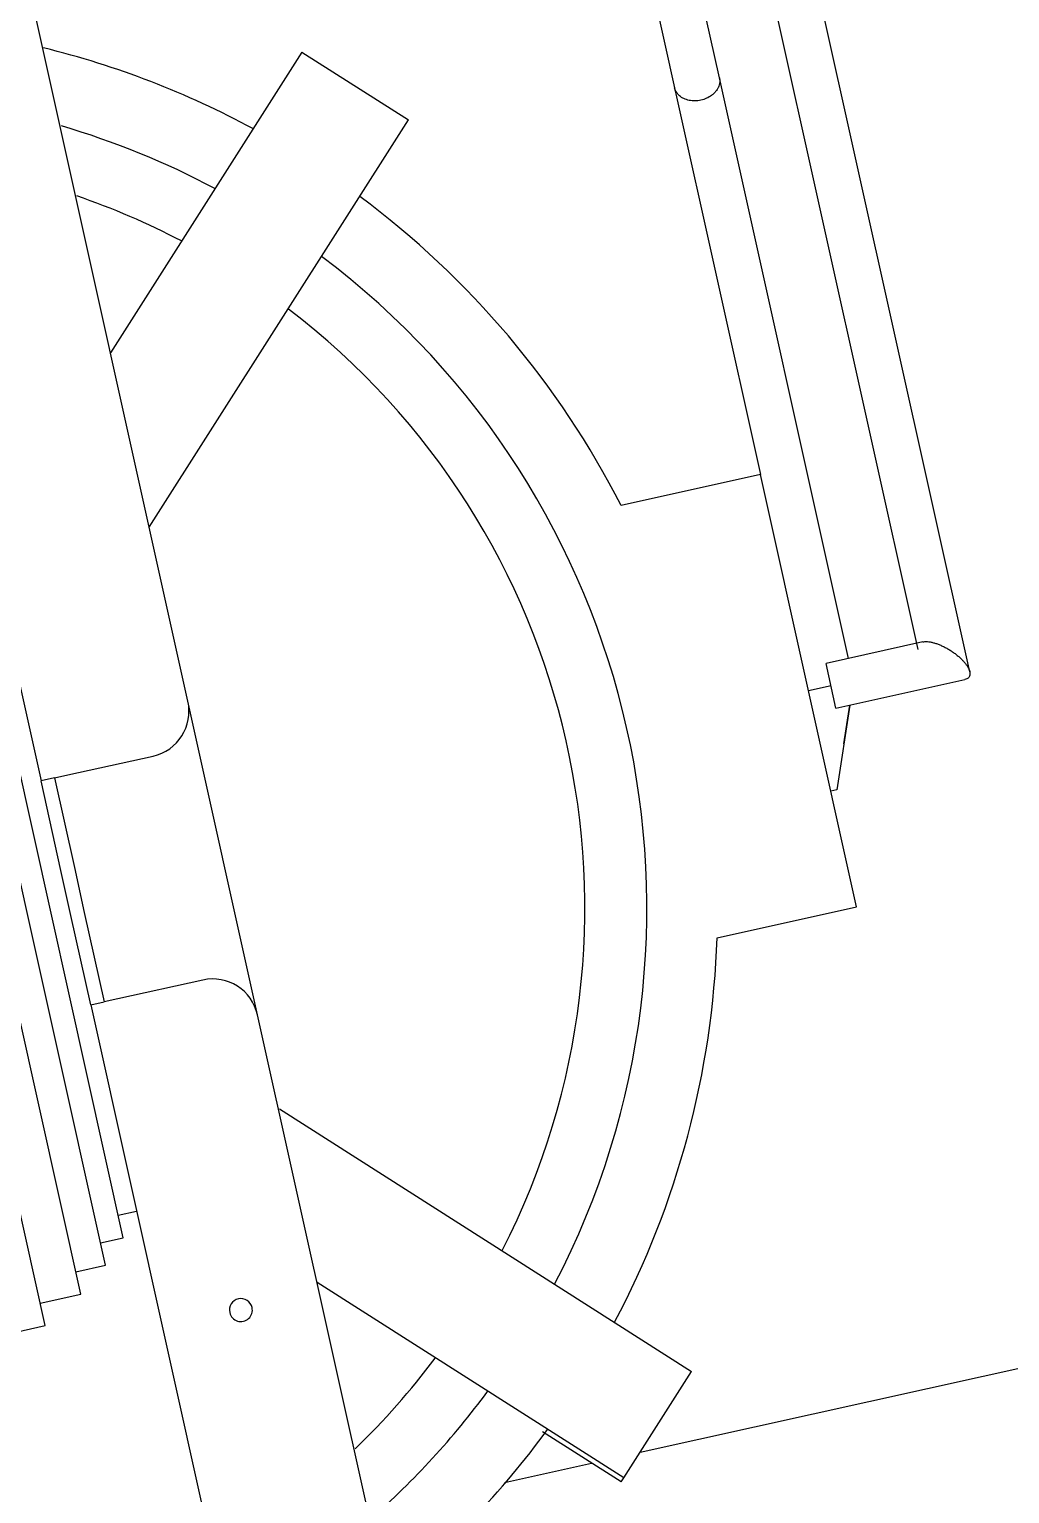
# Model space of a CAD drawing. Header units: millimetres. Extents: x -1534340 to 1713810, y -1348191 to 1114081.
# Drawn here: x 1303960 to 1304388, y -651625 to -650987 of the extents above; entities that cross this region are included whole.
import ezdxf

# ---------------------------------------------------------------- set-up
doc = ezdxf.new("R2010")
doc.units = ezdxf.units.MM
doc.header["$LTSCALE"] = 100
for name, color, linetype in [('ccu12-Manh', 8, 'Continuous'), ('KT-Kich thuoc', 9, 'Continuous'), ('SPE-MEP-Electric', 46, 'Continuous'), ('Xref_ST_MBDV Cot vach 30.7.2022$0$Xref_ST_MBDV Cot vach 30.7.2022|Xref_ST_MBDV Cot vach 30.7.2022|Xref_ST_MBDV Cot vach 30.7.2022|Xref_ST_MBDV Cot vach 30.7.2022|A-WALL-PATT', 251, 'Continuous')]:
    doc.layers.add(name, color=color, linetype=linetype)

# ---------------------------------------------------------------- blocks, each defined once
blk = doc.blocks.new('Xref_ST_MBDV Cot vach 30.7.2022$0$Tuong Vay01-flat-1')
at = {"layer": 'Xref_ST_MBDV Cot vach 30.7.2022$0$Xref_ST_MBDV Cot vach 30.7.2022|Xref_ST_MBDV Cot vach 30.7.2022|Xref_ST_MBDV Cot vach 30.7.2022|Xref_ST_MBDV Cot vach 30.7.2022|A-WALL-PATT'}
h = blk.add_hatch(dxfattribs=at)
h.set_pattern_fill('ACET-2D-VATLIEU04', color=256, scale=50, pattern_type=2)
h.set_pattern_definition([(50, (-11139561.84, -1407213.45), (-225.902474, 189.5546825), [37.5, -412.5]), (355, (-11139561.84, -1407213.45), (32.127212, 367.215716), [30, -330]), (100.4514, (-11139531.95, -1407216.06), (-341.231527, -62.944187), [31.870095, -350.571056]), (46.1842, (-11139561.84, -1407113.45), (-319.180497, 306.252097), [56.25, -618.75]), (96.6356, (-11139517.37, -1407120.34), (-516.995922, -60.144022), [47.805144, -525.8565]), (351.1842, (-11139561.84, -1407113.45), (84.740774, 546.39543), [45, -495]), (21, (-11139511.84, -1407138.45), (-105.680822, 275.3079534), [37.5, -412.5]), (326, (-11139511.84, -1407138.45), (206.128805, 305.59852), [30, -330]), (71.4514, (-11139486.97, -1407155.22), (-328.963765, 110.380101), [31.870095, -350.571056]), (37.5, (-11139561.84, -1407213.45), (-78.1345294, 101.8269012), [0, -326, 0, -335, 0, -331.25]), (7.5, (-11139561.84, -1407213.45), (-23.2793464, 176.824191), [0, -191, 0, -318.5, 0, -126.25]), (327.5, (-11139673.34, -1407213.45), (71.9444175, 112.9301145), [0, -125, 0, -390, 0, -517.5000003]), (317.5, (-11139723.34, -1407213.45), (158.0205496, 172.449169), [0, -162.5, 0, -259, 0, -367.5]), (45, (-11139561.84, -1407213.45), (-150.260191, 150.260191), []), (45, (-11139561.84, -1407152.2), (-150.260191, 150.260191), [])])
h.paths.add_polyline_path([(-82665.42, -118500.01), (-81837.42, -121132.03), (-80902.72, -123728.08), (-79862.88, -126283.84), (-78719.64, -128795.04), (-77474.9, -131257.52), (-76130.73, -133667.15), (-74689.38, -136019.95), (-73153.23, -138311.98), (-71524.86, -140539.43), (-69806.97, -142698.6), (-68002.42, -144785.88), (-66114.21, -146797.8), (-64145.5, -148731.01), (-62099.55, -150582.3), (-59979.78, -152348.57), (-57789.72, -154026.89), (-55533, -155614.47), (-53213.4, -157108.65), (-50834.77, -158506.95), (-48401.07, -159807.05), (-45916.36, -161006.78), (-43384.77, -162104.14), (-40810.51, -163097.3), (-38197.89, -163984.61), (-35551.23, -164764.6), (-32874.96, -165435.95), (-30173.53, -165997.57), (-27451.45, -166448.5), (-24701.85, -166789.32), (-4396.73, -168938.26), (36420.02, -167648.22), (41836.49, -160718.64), (12445.39, -24367.66), (8472.91, -9248.97), (-4718.71, -5521.4), (-10557.46, -9946.82), (-34021.19, -27848.25), (-39776.65, -32008.57), (-41248.86, -35293.77), (-45787.32, -38574.38), (-49368.49, -38942), (-57644.19, -44924.07), (-59844.65, -46601.45), (-61968.93, -48362.3), (-64019.6, -50208.35), (-65993.25, -52136.53), (-67886.59, -54143.62), (-69696.47, -56226.28), (-71419.87, -58381.05), (-73053.94, -60604.33), (-74595.93, -62892.43), (-76043.3, -65241.53), (-77393.62, -67647.73), (-78644.64, -70107.01), (-79794.3, -72615.29), (-80840.66, -75168.38), (-81782, -77762.03), (-82616.74, -80391.93), (-83343.48, -83053.69), (-83961.03, -85742.89), (-84468.35, -88455.04), (-84864.6, -91185.63), (-85149.11, -93930.12), (-85321.41, -96683.6), (-85381.3, -99529.51), (-85328.5, -102200.84), (-85163.21, -104955.39), (-84885.7, -107700.59), (-84496.43, -110432.19), (-83996.05, -113145.63), (-83385.37, -115836.4)], flags=16)
h.paths.add_polyline_path([(-83625.46, -118780.63), (-82785.21, -121451.59), (-81836.68, -124086.04), (-80781.46, -126679.6), (-79621.31, -129227.95), (-78358.15, -131726.85), (-76994.1, -134172.14), (-75531.43, -136559.73), (-73972.56, -138885.67), (-72320.1, -141146.07), (-70576.8, -143337.18), (-68745.55, -145455.33), (-66829.42, -147497.01), (-64831.58, -149458.82), (-62755.37, -151337.49), (-60604.25, -153129.89), (-58381.78, -154833.04), (-56091.69, -156444.1), (-53737.77, -157960.38), (-51323.96, -159379.37), (-48854.26, -160698.7), (-46332.79, -161916.18), (-43763.75, -163029.77), (-41151.42, -164037.62), (-38500.15, -164938.06), (-35814.34, -165729.58), (-33098.48, -166410.87), (-30357.09, -166980.79), (-27594.73, -167438.39), (-24815.99, -167782.83), (-4433.74, -169939.93), (36919.56, -168632.94), (42912.69, -160965.6), (13418.23, -24135.12), (9294.84, -8442.07), (-4925.94, -4423.69), (-11162.76, -9150.82), (-34617.48, -27045.38), (-40579.63, -31355.1), (-42051.84, -34640.3), (-46155.98, -37606.97), (-49737.15, -37974.59), (-58240.31, -44121.08), (-60467.12, -45818.54), (-62622.82, -47605.44), (-64703.82, -49478.79), (-66706.66, -51435.49), (-68628.01, -53472.27), (-70464.67, -55585.74), (-72213.56, -57772.38), (-73871.8, -60028.55), (-75436.6, -62350.49), (-76905.37, -64734.35), (-78275.67, -67176.14), (-79545.2, -69671.8), (-80711.86, -72217.17), (-81773.71, -74808.03), (-82728.97, -77440.05), (-83576.05, -80108.85), (-84313.55, -82809.98), (-84940.23, -85538.96), (-85455.06, -88291.23), (-85857.17, -91062.22), (-86145.89, -93847.3), (-86320.76, -96641.84), (-86381.51, -99528.87), (-86327.91, -102240.68), (-86160.19, -105035.66), (-85878.58, -107821.47), (-85483.55, -110593.48), (-84975.76, -113347.05), (-84356.06, -116077.62)])
blk = doc.blocks.new('A$C3D120D72')
for p, q in [((-805.02, 2047.79), (-805.02, 2387.79)), ((-875.02, 2367.79), (-875.02, 2067.79)), ((-987.07, 2299.33), (-1025.96, 2260.44)), ((-985.56, 2300.84), (-987.07, 2299.33)), ((-987.07, 2299.33), (-875.02, 2187.29)), ((-985.56, 2300.84), (-956.79, 2272.07)), ((-996.39, 2290.01), (-1399.98, 2290.01)), ((-935.85, 2290.01), (-974.72, 2290.01)), ((-875.39, 2109.87), (-1025.96, 2260.44)), ((-755.32, 2179.88), (-755.34, 215.71)), ((-742.22, 2179.88), (-755.32, 2179.88)), ((-773.42, 2169.88), (-773.44, 225.71)), ((-755.32, 2169.88), (-773.42, 2169.88)), ((-786.62, 2159.88), (-786.64, 235.71)), ((-773.42, 2159.88), (-786.62, 2159.88)), ((-796.82, 2149.88), (-796.84, 245.71)), ((-786.62, 2149.88), (-796.82, 2149.88)), ((-796.82, 2139.88), (-805.02, 2139.88)), ((-1140.06, 2078.42), (-1140.06, 1885.5)), ((-1077.81, 2078.42), (-1140.06, 2078.42)), ((-875.02, 2067.79), (-875.02, 1927.79)), ((-855.02, 2047.79), (-817.02, 2047.79)), ((-817.02, 2047.79), (-811.02, 2047.79)), ((-805.02, 2047.79), (-811.02, 2047.79)), ((-811.02, 2007.79), (-811.02, 2047.79)), ((-805.02, 2047.79), (-805.02, 2007.79)), ((-1156.2, 1991.96), (-1142.74, 2026.86)), ((-1142.74, 2026.86), (-1140.06, 2026.86)), ((-1150.06, 2007.86), (-1156.2, 1991.96)), ((-811.02, 1987.79), (-811.02, 2007.79)), ((-805.02, 2007.79), (-805.02, 1987.79)), ((-1150.06, 1991.96), (-1207.57, 1991.96)), ((-1150.06, 1991.96), (-1150.06, 1971.96)), ((-1210.4, 1989.13), (-1210.41, 406.46)), ((-811.02, 1947.79), (-811.02, 1987.79)), ((-805.02, 1987.79), (-805.02, 1947.79)), ((-1150.06, 1981.96), (-1140.06, 1981.96)), ((-1193.24, 1971.96), (-1150.06, 1971.96)), ((-1190.41, 420.8), (-1190.4, 1974.8)), ((-1160.06, 1971.96), (-1160.06, 1712.8)), ((-817.02, 1947.79), (-855.02, 1947.79)), ((-811.02, 1947.79), (-817.02, 1947.79)), ((-811.02, 1947.79), (-805.02, 1947.79)), ((-805.03, 447.79), (-805.02, 1947.79)), ((-875.02, 1927.79), (-875.03, 467.79)), ((-1140.06, 1885.5), (-1077.81, 1885.5)), ((-1140.06, 1712.8), (-1140.06, 1885.5)), ((-875.03, 1850.05), (-1023.78, 1701.3)), ((-984.89, 1662.41), (-875.03, 1772.27)), ((-1160.06, 1712.8), (-1160.06, 1322.8)), ((-1140.06, 1322.8), (-1140.06, 1712.8)), ((-984.89, 1662.41), (-1023.78, 1701.3))]:
    blk.add_line(p, q)
for centre, radius, start, end in [((-704.22, 1981.96), 385.83, 116.33203, 131.36011), ((-704.22, 1981.96), 354.97, 118.86326, 131.04358), ((-704.22, 1981.96), 327.96, 121.48691, 130.70686), ((-704.22, 1981.96), 385.83, 139.55984, 165.52209), ((-704.22, 1981.96), 354.97, 139.95453, 220.54405), ((-840.02, 2191.79), 5, 359.9996, 179.9996), ((-704.22, 1981.96), 327.96, 140.37762, 220.16422), ((-840.02, 2191.79), 5, 179.9996, 359.9996), ((-855.02, 2067.79), 20, 179.9996, 269.9996), ((-855.02, 1927.79), 20, 89.9996, 179.9996), ((-704.22, 1981.96), 385.83, 194.47711, 220.90234), ((-704.22, 1981.96), 327.96, 229.83498, 238.51229), ((-704.22, 1981.96), 354.97, 229.4593, 241.13595), ((-704.22, 1981.96), 385.83, 229.09891, 243.66741)]:
    blk.add_arc(centre, radius, start, end)
for points, knots in [([(-1210.4, 1989.13), (-1210.4, 1989.71), (-1210.19, 1990.74), (-1209.23, 1991.73), (-1208.18, 1991.97), (-1207.57, 1991.96)], [0.7543545, 0.7543545, 0.7543545, 0.7543545, 0.8333333, 0.9166667, 1, 1, 1, 1]), ([(-1193.24, 1971.96), (-1193.84, 1971.97), (-1194.88, 1972.13), (-1196.24, 1972.63), (-1197.06, 1972.99), (-1197.68, 1973.3), (-1198.32, 1973.64), (-1198.96, 1974.02), (-1199.61, 1974.44), (-1200.27, 1974.89), (-1200.92, 1975.36), (-1201.57, 1975.87), (-1202.22, 1976.41), (-1202.86, 1976.96), (-1203.49, 1977.53), (-1204.11, 1978.13), (-1204.71, 1978.75), (-1205.29, 1979.37), (-1205.85, 1980.01), (-1206.57, 1980.87), (-1207.23, 1981.75), (-1207.84, 1982.62), (-1208.4, 1983.49), (-1209.02, 1984.56), (-1209.62, 1985.8), (-1210.2, 1987.37), (-1210.39, 1988.42), (-1210.4, 1989.03)], [0, 0, 0, 0, 0.0833333, 0.125, 0.1458333, 0.1666667, 0.1875, 0.2083333, 0.2291667, 0.25, 0.2708333, 0.2916667, 0.3125, 0.3333333, 0.3541667, 0.375, 0.3958333, 0.4166667, 0.4375, 0.4583333, 0.5, 0.5208333, 0.5416667, 0.5833333, 0.625, 0.6666667, 0.75, 0.75, 0.75, 0.75]), ([(-1160.06, 1712.8), (-1160.06, 1712.96), (-1160.05, 1713.3), (-1159.98, 1713.81), (-1159.87, 1714.32), (-1159.73, 1714.81), (-1159.54, 1715.29), (-1159.23, 1715.93), (-1158.84, 1716.54), (-1158.38, 1717.11), (-1157.87, 1717.67), (-1157.15, 1718.3), (-1156.16, 1718.97), (-1154.71, 1719.73), (-1152.68, 1720.38), (-1150.93, 1720.56), (-1150.06, 1720.56)], [0.5, 0.5, 0.5, 0.5, 0.5208333, 0.5416667, 0.5625, 0.5833333, 0.6041667, 0.625, 0.6666667, 0.6875, 0.7083333, 0.75, 0.7916667, 0.8333333, 0.9166667, 1, 1, 1, 1]), ([(-1150.06, 1720.56), (-1149.19, 1720.56), (-1147.44, 1720.38), (-1145.41, 1719.73), (-1143.95, 1718.97), (-1142.97, 1718.3), (-1142.1, 1717.54), (-1141.5, 1716.83), (-1141.08, 1716.24), (-1140.81, 1715.77), (-1140.58, 1715.29), (-1140.33, 1714.65), (-1140.12, 1713.81), (-1140.06, 1713.13), (-1140.06, 1712.8)], [0, 0, 0, 0, 0.0833333, 0.1666667, 0.2083333, 0.25, 0.2916667, 0.3333333, 0.3541667, 0.375, 0.3958333, 0.4166667, 0.4583333, 0.5, 0.5, 0.5, 0.5])]:
    blk.add_open_spline(points, degree=3, knots=knots)
blk = doc.blocks.new('A$C0A963C12')
at = {"layer": 'SPE-MEP-Electric', "lineweight": 25, "rotation": 192.5267964189844}
blk.add_blockref('A$C3D120D72', (-6672.31, 44635.62), dxfattribs=at)
blk = doc.blocks.new('3123')
blk.add_blockref('Xref_ST_MBDV Cot vach 30.7.2022$0$Tuong Vay01-flat-1', (1285508.25, -552119.21))
at = {"layer": 'KT-Kich thuoc'}
blk.add_blockref('A$C0A963C12', (1309429.51, -694223.32), dxfattribs=at)

msp = doc.modelspace()

# ---------------------------------------------------------------- block references
at = {"layer": 'ccu12-Manh'}
msp.add_blockref('3123', (0, 0), dxfattribs=at)

doc.saveas('drawing.dxf')
